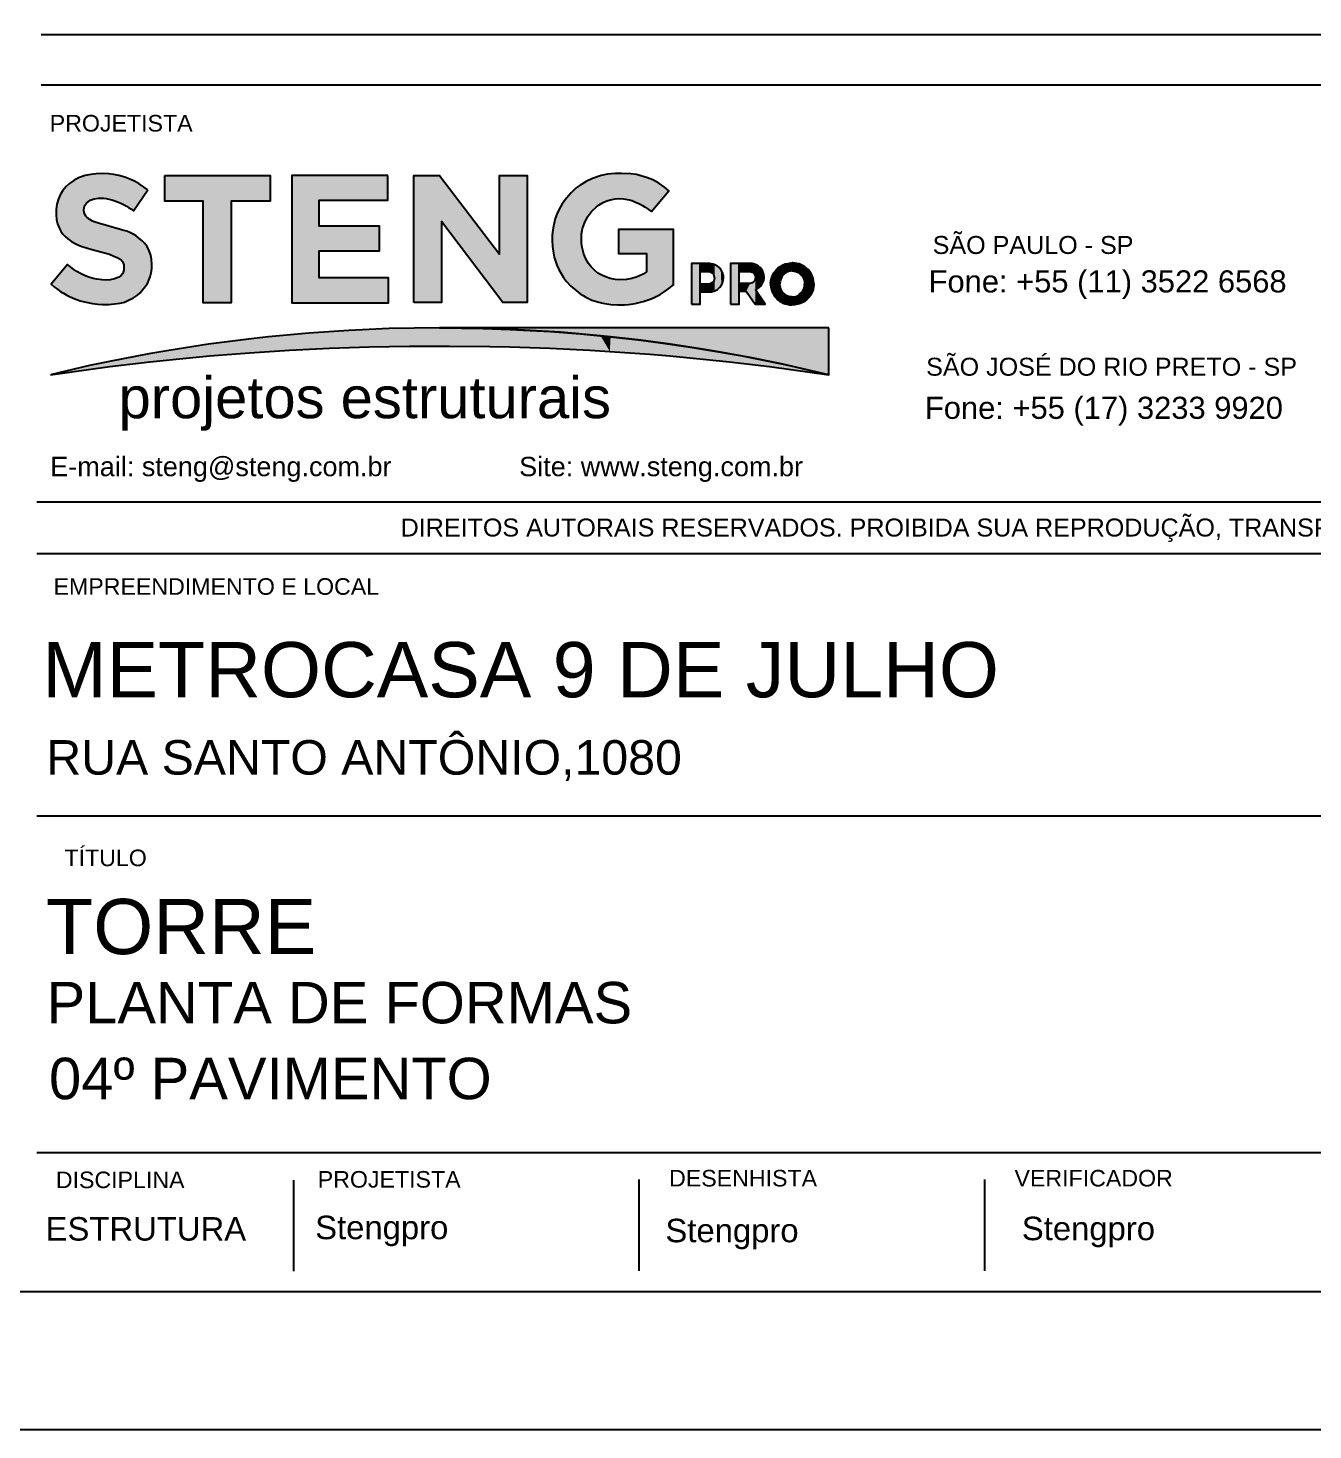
# Model space of a CAD drawing. Extents: x 0 to 119, y 0 to 84.
# Drawn here: x 100.48 to 109.78, y 0 to 10.15 of the extents above; entities that cross this region are included whole.
import ezdxf

# ---------------------------------------------------------------- set-up
doc = ezdxf.new("R2010")
doc.units = 0
doc.header["$MEASUREMENT"] = 0
for name, color, linetype in [('1', 1, 'CONTINUOUS'), ('14', 170, 'CONTINUOUS'), ('15', 8, 'CONTINUOUS'), ('16', 10, 'CONTINUOUS'), ('2', 2, 'CONTINUOUS'), ('4', 4, 'CONTINUOUS'), ('5', 5, 'CONTINUOUS'), ('7', 7, 'CONTINUOUS')]:
    doc.layers.add(name, color=color, linetype=linetype)
doc.styles.add('TQS_ARIAL', font='arial.ttf')

msp = doc.modelspace()

# ---------------------------------------------------------------- linework, layer by layer
at = {"layer": '1', "linetype": 'Continuous'}
for p, q in [((100.572064, 10.102675), (117.900062, 10.102675)), ((117.900062, 9.736054), (100.572064, 9.736054)), ((100.540062, 6.718248), (117.761438, 6.718248)), ((117.760062, 6.341408), (100.540062, 6.341408)), ((100.540062, 4.446381), (113.704552, 4.446381)), ((117.760062, 2.006956), (100.540062, 2.006956)), ((102.400062, 1.148528), (102.400062, 1.808772)), ((102.400062, 1.148528), (102.400062, 1.808772)), ((104.900062, 1.152796), (104.900062, 1.813041)), ((107.400062, 1.152796), (107.400062, 1.813041))]:
    msp.add_line(p, q, dxfattribs=at)
msp.add_lwpolyline([(63.400062, 84.099942), (81.900062, 84.099942), (81.900062, 83.099942), (81.900062, 84.099942), (100.400062, 84.099942), (100.400062, 83.099942), (100.400062, 84.099942), (118.900062, 84.099942), (118.900062, 59.399942), (117.900062, 59.399942), (118.900062, 59.399942), (118.900062, 29.699942), (117.900062, 29.699942), (118.900062, 29.699942), (118.900062, -0.000058), (100.400062, -0.000058), (100.400062, 0.999942), (100.400062, -0.000058), (81.900062, -0.000058), (81.900062, 0.999942), (81.900062, -0.000058), (63.400062, -0.000058)], dxfattribs=at)
at = {"layer": '14', "linetype": 'Continuous'}
for points in [[(101.343669, 8.97751), (101.280884, 9.021593), (101.247207, 9.040012), (101.212253, 9.055874), (101.176217, 9.069093), (101.133072, 9.081077), (101.09649, 9.088123), (101.060126, 9.092619), (101.014359, 9.094878), (100.968562, 9.09339), (100.9301, 9.089218), (100.89095, 9.08132), (100.842301, 9.063911), (100.80792, 9.045679), (100.776094, 9.023396), (100.751988, 9.002125), (100.728645, 8.973373), (100.711979, 8.946348), (100.696769, 8.912581), (100.685831, 8.874307), (100.680714, 8.835098), (100.679661, 8.80015), (100.682371, 8.760988), (100.689032, 8.73209), (100.700628, 8.702087), (100.713991, 8.677964), (100.72911, 8.657167), (100.744955, 8.640415), (100.764314, 8.623658), (100.791463, 8.604148), (100.813055, 8.591392), (100.837944, 8.579286), (100.866762, 8.568319), (100.89895, 8.558777), (100.931331, 8.549358), (100.992679, 8.531513), (101.064877, 8.511058), (101.098375, 8.498222), (101.122082, 8.487355), (101.147273, 8.47283), (101.159979, 8.458721), (101.169758, 8.435787), (101.170731, 8.399382), (101.161286, 8.372785), (101.146861, 8.355588), (101.132502, 8.345897), (101.102991, 8.334458), (101.069782, 8.326832), (101.044264, 8.324362), (101.012723, 8.325221), (100.974486, 8.331022), (100.946922, 8.336961), (100.916087, 8.346041), (100.884805, 8.358098), (100.850815, 8.37476), (100.830034, 8.387015), (100.808054, 8.401893), (100.774923, 8.426973), (100.761707, 8.436977), (100.643877, 8.294866), (100.665106, 8.276693), (100.691716, 8.256288), (100.714772, 8.240501), (100.733003, 8.229148), (100.757268, 8.215448), (100.782015, 8.203021), (100.813869, 8.189143), (100.853103, 8.175251), (100.884935, 8.166263), (100.943992, 8.154421), (100.98152, 8.150016), (101.016449, 8.148052), (101.059844, 8.148442), (101.101367, 8.151764), (101.143493, 8.158114), (101.173564, 8.165535), (101.20456, 8.177864), (101.240651, 8.196815), (101.2675, 8.214676), (101.288698, 8.231494), (101.341416, 8.299804), (101.361369, 8.348998), (101.369981, 8.386714), (101.372945, 8.413529), (101.373379, 8.440402), (101.370535, 8.472729), (101.364053, 8.504527), (101.354016, 8.535388), (101.337824, 8.568592), (101.319458, 8.59089), (101.299893, 8.610764), (101.278679, 8.628868), (101.257997, 8.643727), (101.246516, 8.650983), (101.227009, 8.661815), (101.211911, 8.669037), (101.191234, 8.677426), (101.170026, 8.684361), (101.135682, 8.694191), (100.985831, 8.737268), (100.962055, 8.743599), (100.941895, 8.752091), (100.92301, 8.763129), (100.901679, 8.780219), (100.893972, 8.787989), (100.882921, 8.812945), (100.880377, 8.831565), (100.885823, 8.862204), (100.89839, 8.882204), (100.926459, 8.903851), (100.954595, 8.912336), (100.985168, 8.916789), (101.024387, 8.9167), (101.042613, 8.914452), (101.083714, 8.904795), (101.103986, 8.898467), (101.123954, 8.891235), (101.148425, 8.880949), (101.172281, 8.869307), (101.188957, 8.860143), (101.204505, 8.850803), (101.221025, 8.839939), (101.239421, 8.826637), (101.343669, 8.97751)], [(101.465482, 9.082202), (102.227665, 9.082202), (102.227665, 8.896335), (101.947109, 8.896335), (101.947109, 8.160731), (101.744725, 8.160731), (101.744725, 8.896335), (101.465482, 8.896335), (101.465482, 9.082202)], [(103.079469, 9.082202), (102.385025, 9.082202), (102.385025, 8.160731), (103.085609, 8.160731), (103.085609, 8.340335), (102.584323, 8.340335), (102.584323, 8.535302), (103.019956, 8.535302), (103.019956, 8.713721), (102.584323, 8.713721), (102.584323, 8.902858), (103.079469, 8.902858), (103.079469, 9.082202)], [(103.269031, 8.162211), (103.269031, 9.082202), (103.454126, 9.082202), (103.888457, 8.511913), (103.888457, 9.082202), (104.087364, 9.082202), (104.087364, 8.162211), (103.912675, 8.162211), (103.467923, 8.748587), (103.467923, 8.162211), (103.269031, 8.162211)], [(104.986561, 8.818868), (105.11477, 8.971616), (105.082547, 8.997816), (105.04117, 9.025581), (104.997228, 9.049078), (104.958966, 9.065227), (104.879084, 9.087715), (104.838016, 9.093899), (104.77124, 9.096724), (104.725197, 9.095442), (104.670957, 9.090866), (104.62521, 9.082131), (104.560644, 9.060625), (104.514618, 9.03852), (104.471247, 9.011576), (104.44406, 8.991078), (104.406223, 8.956794), (104.372308, 8.918626), (104.342712, 8.877019), (104.31778, 8.83246), (104.303897, 8.801371), (104.29229, 8.769361), (104.276133, 8.703254), (104.27035, 8.652523), (104.269516, 8.609874), (104.271631, 8.566892), (104.276081, 8.532749), (104.285056, 8.490661), (104.303851, 8.433439), (104.317755, 8.40194), (104.333875, 8.371515), (104.352128, 8.342319), (104.37242, 8.314503), (104.402599, 8.281604), (104.47253, 8.224894), (104.492864, 8.212066), (104.513812, 8.200268), (104.557344, 8.17988), (104.606272, 8.16391), (104.635046, 8.156932), (104.693472, 8.147401), (104.742694, 8.14402), (104.792026, 8.144813), (104.821531, 8.147292), (104.870303, 8.15474), (104.899203, 8.16118), (104.927738, 8.16908), (104.957792, 8.178992), (104.985599, 8.189604), (105.01283, 8.201618), (105.04985, 8.220736), (105.080427, 8.23919), (105.114595, 8.263033), (105.146975, 8.289253), (105.146975, 8.690394), (104.74919, 8.690394), (104.74919, 8.516652), (104.953168, 8.516652), (104.953168, 8.383642), (104.928126, 8.368041), (104.883567, 8.347315), (104.845977, 8.335754), (104.807261, 8.328845), (104.758157, 8.3269), (104.728752, 8.329322), (104.690123, 8.336701), (104.661896, 8.345287), (104.63457, 8.356413), (104.599929, 8.375032), (104.577227, 8.392575), (104.550926, 8.419726), (104.531844, 8.444799), (104.512685, 8.477385), (104.497906, 8.512178), (104.485432, 8.560984), (104.481986, 8.592303), (104.482591, 8.657902), (104.490151, 8.698251), (104.503087, 8.73721), (104.525367, 8.781125), (104.554457, 8.820859), (104.58959, 8.855365), (104.609139, 8.870367), (104.639061, 8.887019), (104.664337, 8.897599), (104.690535, 8.905626), (104.724188, 8.911955), (104.751513, 8.913994), (104.785733, 8.912728), (104.826198, 8.905648), (104.845926, 8.899877), (104.868553, 8.891264), (104.901709, 8.875835), (104.924114, 8.863443), (104.942725, 8.851814), (104.957783, 8.841434), (104.982371, 8.822411)]]:
    msp.add_lwpolyline(points, dxfattribs=at)
for points in [[(100.776094, 9.023396), (100.791463, 8.604148), (100.80792, 9.045679)], [(100.791463, 8.604148), (100.813055, 8.591392), (100.80792, 9.045679)], [(100.80792, 9.045679), (100.813055, 8.591392), (100.842301, 9.063911)], [(100.813055, 8.591392), (100.837944, 8.579286), (100.842301, 9.063911)], [(100.842301, 9.063911), (100.837944, 8.579286), (100.866762, 8.568319)], [(100.89095, 9.08132), (100.842301, 9.063911), (100.866762, 8.568319)], [(100.89095, 9.08132), (100.866762, 8.568319), (100.880377, 8.831565)], [(100.89095, 9.08132), (100.880377, 8.831565), (100.885823, 8.862204)], [(100.89095, 9.08132), (100.885823, 8.862204), (100.89839, 8.882204)], [(100.89095, 9.08132), (100.89839, 8.882204), (100.9301, 9.089218)], [(100.926459, 8.903851), (100.9301, 9.089218), (100.89839, 8.882204)], [(100.954595, 8.912336), (100.9301, 9.089218), (100.926459, 8.903851)], [(100.954595, 8.912336), (100.968562, 9.09339), (100.9301, 9.089218)], [(100.985168, 8.916789), (100.968562, 9.09339), (100.954595, 8.912336)], [(100.985168, 8.916789), (101.014359, 9.094878), (100.968562, 9.09339)], [(101.024387, 8.9167), (101.014359, 9.094878), (100.985168, 8.916789)], [(101.024387, 8.9167), (101.060126, 9.092619), (101.014359, 9.094878)], [(101.042613, 8.914452), (101.060126, 9.092619), (101.024387, 8.9167)], [(101.083714, 8.904795), (101.060126, 9.092619), (101.042613, 8.914452)], [(101.083714, 8.904795), (101.09649, 9.088123), (101.060126, 9.092619)], [(101.103986, 8.898467), (101.09649, 9.088123), (101.083714, 8.904795)], [(101.09649, 9.088123), (101.103986, 8.898467), (101.133072, 9.081077)], [(101.103986, 8.898467), (101.123954, 8.891235), (101.133072, 9.081077)], [(101.123954, 8.891235), (101.148425, 8.880949), (101.133072, 9.081077)], [(101.148425, 8.880949), (101.176217, 9.069093), (101.133072, 9.081077)], [(101.148425, 8.880949), (101.172281, 8.869307), (101.176217, 9.069093)], [(101.172281, 8.869307), (101.188957, 8.860143), (101.176217, 9.069093)], [(101.176217, 9.069093), (101.188957, 8.860143), (101.212253, 9.055874)], [(101.188957, 8.860143), (101.204505, 8.850803), (101.212253, 9.055874)], [(101.212253, 9.055874), (101.204505, 8.850803), (101.221025, 8.839939)], [(101.247207, 9.040012), (101.212253, 9.055874), (101.221025, 8.839939)], [(101.247207, 9.040012), (101.221025, 8.839939), (101.239421, 8.826637)], [(101.247207, 9.040012), (101.239421, 8.826637), (101.343669, 8.97751)], [(101.247207, 9.040012), (101.343669, 8.97751), (101.280884, 9.021593)], [(101.744725, 8.896335), (101.465482, 8.896335), (102.227665, 9.082202)], [(102.227665, 9.082202), (101.465482, 8.896335), (101.465482, 9.082202)], [(101.947109, 8.896335), (101.744725, 8.896335), (102.227665, 9.082202)], [(102.227665, 9.082202), (102.227665, 8.896335), (101.947109, 8.896335)], [(102.584323, 8.902858), (103.079469, 9.082202), (102.385025, 9.082202)], [(102.584323, 8.902858), (102.385025, 9.082202), (102.584323, 8.340335)], [(102.584323, 8.340335), (102.385025, 9.082202), (102.385025, 8.160731)], [(102.584323, 8.902858), (103.079469, 8.902858), (103.079469, 9.082202)], [(103.269031, 9.082202), (103.454126, 9.082202), (103.269031, 8.162211)], [(103.454126, 9.082202), (103.467923, 8.162211), (103.269031, 8.162211)], [(103.467923, 8.162211), (103.454126, 9.082202), (103.467923, 8.748587)], [(103.454126, 9.082202), (103.888457, 8.511913), (103.467923, 8.748587)], [(103.888457, 8.511913), (104.087364, 9.082202), (103.912675, 8.162211)], [(103.888457, 8.511913), (103.888457, 9.082202), (104.087364, 9.082202)], [(103.912675, 8.162211), (104.087364, 9.082202), (104.087364, 8.162211)], [(104.514618, 9.03852), (104.471247, 9.011576), (104.482591, 8.657902)], [(104.514618, 9.03852), (104.482591, 8.657902), (104.490151, 8.698251)], [(104.514618, 9.03852), (104.490151, 8.698251), (104.503087, 8.73721)], [(104.514618, 9.03852), (104.503087, 8.73721), (104.525367, 8.781125)], [(104.514618, 9.03852), (104.525367, 8.781125), (104.560644, 9.060625)], [(104.554457, 8.820859), (104.560644, 9.060625), (104.525367, 8.781125)], [(104.58959, 8.855365), (104.560644, 9.060625), (104.554457, 8.820859)], [(104.58959, 8.855365), (104.62521, 9.082131), (104.560644, 9.060625)], [(104.609139, 8.870367), (104.62521, 9.082131), (104.58959, 8.855365)], [(104.609139, 8.870367), (104.639061, 8.887019), (104.62521, 9.082131)], [(104.62521, 9.082131), (104.639061, 8.887019), (104.670957, 9.090866)], [(104.639061, 8.887019), (104.664337, 8.897599), (104.670957, 9.090866)], [(104.664337, 8.897599), (104.690535, 8.905626), (104.670957, 9.090866)], [(104.690535, 8.905626), (104.725197, 9.095442), (104.670957, 9.090866)], [(104.724188, 8.911955), (104.725197, 9.095442), (104.690535, 8.905626)], [(104.751513, 8.913994), (104.725197, 9.095442), (104.724188, 8.911955)], [(104.751513, 8.913994), (104.77124, 9.096724), (104.725197, 9.095442)], [(104.785733, 8.912728), (104.77124, 9.096724), (104.751513, 8.913994)], [(104.77124, 9.096724), (104.785733, 8.912728), (104.838016, 9.093899)], [(104.785733, 8.912728), (104.826198, 8.905648), (104.838016, 9.093899)], [(104.826198, 8.905648), (104.845926, 8.899877), (104.838016, 9.093899)], [(104.845926, 8.899877), (104.879084, 9.087715), (104.838016, 9.093899)], [(104.845926, 8.899877), (104.868553, 8.891264), (104.879084, 9.087715)], [(104.868553, 8.891264), (104.901709, 8.875835), (104.879084, 9.087715)], [(104.879084, 9.087715), (104.901709, 8.875835), (104.958966, 9.065227)], [(104.901709, 8.875835), (104.924114, 8.863443), (104.958966, 9.065227)], [(104.958966, 9.065227), (104.924114, 8.863443), (104.942725, 8.851814)], [(104.942725, 8.851814), (104.957783, 8.841434), (104.958966, 9.065227)], [(104.957783, 8.841434), (104.986561, 8.818868), (104.958966, 9.065227)], [(104.958966, 9.065227), (104.986561, 8.818868), (104.997228, 9.049078)], [(104.986561, 8.818868), (105.11477, 8.971616), (104.997228, 9.049078)], [(104.997228, 9.049078), (105.11477, 8.971616), (105.04117, 9.025581)], [(100.700628, 8.702087), (100.711979, 8.946348), (100.696769, 8.912581)], [(100.713991, 8.677964), (100.711979, 8.946348), (100.700628, 8.702087)], [(100.713991, 8.677964), (100.728645, 8.973373), (100.711979, 8.946348)], [(100.72911, 8.657167), (100.728645, 8.973373), (100.713991, 8.677964)], [(100.72911, 8.657167), (100.751988, 9.002125), (100.728645, 8.973373)], [(100.72911, 8.657167), (100.744955, 8.640415), (100.751988, 9.002125)], [(100.744955, 8.640415), (100.764314, 8.623658), (100.751988, 9.002125)], [(100.751988, 9.002125), (100.764314, 8.623658), (100.776094, 9.023396)], [(100.764314, 8.623658), (100.791463, 8.604148), (100.776094, 9.023396)], [(104.372308, 8.918626), (104.37242, 8.314503), (104.406223, 8.956794)], [(104.37242, 8.314503), (104.402599, 8.281604), (104.406223, 8.956794)], [(104.47253, 8.224894), (104.406223, 8.956794), (104.402599, 8.281604)], [(104.47253, 8.224894), (104.44406, 8.991078), (104.406223, 8.956794)], [(104.47253, 8.224894), (104.471247, 9.011576), (104.44406, 8.991078)], [(104.47253, 8.224894), (104.482591, 8.657902), (104.471247, 9.011576)], [(105.11477, 8.971616), (105.082547, 8.997816), (105.04117, 9.025581)], [(100.680714, 8.835098), (100.679661, 8.80015), (100.682371, 8.760988)], [(100.682371, 8.760988), (100.685831, 8.874307), (100.680714, 8.835098)], [(100.689032, 8.73209), (100.685831, 8.874307), (100.682371, 8.760988)], [(100.689032, 8.73209), (100.696769, 8.912581), (100.685831, 8.874307)], [(100.700628, 8.702087), (100.696769, 8.912581), (100.689032, 8.73209)], [(100.880377, 8.831565), (100.866762, 8.568319), (100.89895, 8.558777)], [(100.882921, 8.812945), (100.880377, 8.831565), (100.89895, 8.558777)], [(101.947109, 8.160731), (101.744725, 8.160731), (101.947109, 8.896335)], [(101.744725, 8.160731), (101.744725, 8.896335), (101.947109, 8.896335)], [(102.584323, 8.902858), (102.584323, 8.340335), (102.584323, 8.535302)], [(102.584323, 8.902858), (102.584323, 8.535302), (102.584323, 8.713721)], [(104.303897, 8.801371), (104.317755, 8.40194), (104.31778, 8.83246)], [(104.317755, 8.40194), (104.333875, 8.371515), (104.31778, 8.83246)], [(104.31778, 8.83246), (104.333875, 8.371515), (104.342712, 8.877019)], [(104.333875, 8.371515), (104.352128, 8.342319), (104.342712, 8.877019)], [(104.342712, 8.877019), (104.352128, 8.342319), (104.372308, 8.918626)], [(104.352128, 8.342319), (104.37242, 8.314503), (104.372308, 8.918626)], [(100.893972, 8.787989), (100.882921, 8.812945), (100.89895, 8.558777)], [(100.901679, 8.780219), (100.893972, 8.787989), (100.89895, 8.558777)], [(100.931331, 8.549358), (100.901679, 8.780219), (100.89895, 8.558777)], [(100.931331, 8.549358), (100.92301, 8.763129), (100.901679, 8.780219)], [(100.941895, 8.752091), (100.92301, 8.763129), (100.931331, 8.549358)], [(100.992679, 8.531513), (100.941895, 8.752091), (100.931331, 8.549358)], [(100.962055, 8.743599), (100.941895, 8.752091), (100.992679, 8.531513)], [(100.985831, 8.737268), (100.962055, 8.743599), (100.992679, 8.531513)], [(101.135682, 8.694191), (100.985831, 8.737268), (100.992679, 8.531513)], [(103.467923, 8.748587), (103.888457, 8.511913), (103.912675, 8.162211)], [(104.276133, 8.703254), (104.285056, 8.490661), (104.29229, 8.769361)], [(104.285056, 8.490661), (104.303851, 8.433439), (104.29229, 8.769361)], [(104.29229, 8.769361), (104.303851, 8.433439), (104.303897, 8.801371)], [(104.303851, 8.433439), (104.317755, 8.40194), (104.303897, 8.801371)], [(101.135682, 8.694191), (100.992679, 8.531513), (101.064877, 8.511058)], [(101.135682, 8.694191), (101.064877, 8.511058), (101.098375, 8.498222)], [(101.135682, 8.694191), (101.098375, 8.498222), (101.122082, 8.487355)], [(101.135682, 8.694191), (101.122082, 8.487355), (101.147273, 8.47283)], [(101.170026, 8.684361), (101.135682, 8.694191), (101.147273, 8.47283)], [(101.170026, 8.684361), (101.147273, 8.47283), (101.159979, 8.458721)], [(101.170026, 8.684361), (101.159979, 8.458721), (101.169758, 8.435787)], [(101.170026, 8.684361), (101.169758, 8.435787), (101.170731, 8.399382)], [(101.191234, 8.677426), (101.170026, 8.684361), (101.170731, 8.399382)], [(101.191234, 8.677426), (101.170731, 8.399382), (101.173564, 8.165535)], [(101.191234, 8.677426), (101.173564, 8.165535), (101.20456, 8.177864)], [(101.191234, 8.677426), (101.20456, 8.177864), (101.211911, 8.669037)], [(101.240651, 8.196815), (101.211911, 8.669037), (101.20456, 8.177864)], [(101.240651, 8.196815), (101.227009, 8.661815), (101.211911, 8.669037)], [(101.240651, 8.196815), (101.246516, 8.650983), (101.227009, 8.661815)], [(101.240651, 8.196815), (101.2675, 8.214676), (101.246516, 8.650983)], [(101.257997, 8.643727), (101.246516, 8.650983), (101.2675, 8.214676)], [(101.257997, 8.643727), (101.2675, 8.214676), (101.278679, 8.628868)], [(101.278679, 8.628868), (101.2675, 8.214676), (101.288698, 8.231494)], [(101.278679, 8.628868), (101.288698, 8.231494), (101.299893, 8.610764)], [(102.584323, 8.713721), (102.584323, 8.535302), (103.019956, 8.535302)], [(102.584323, 8.713721), (103.019956, 8.535302), (103.019956, 8.713721)], [(104.27035, 8.652523), (104.269516, 8.609874), (104.271631, 8.566892)], [(104.27035, 8.652523), (104.271631, 8.566892), (104.276133, 8.703254)], [(104.271631, 8.566892), (104.276081, 8.532749), (104.276133, 8.703254)], [(104.276081, 8.532749), (104.285056, 8.490661), (104.276133, 8.703254)], [(104.47253, 8.224894), (104.481986, 8.592303), (104.482591, 8.657902)], [(105.146975, 8.690394), (104.74919, 8.690394), (104.953168, 8.516652)], [(104.74919, 8.690394), (104.74919, 8.516652), (104.953168, 8.516652)], [(105.146975, 8.690394), (104.953168, 8.516652), (104.953168, 8.383642)], [(105.146975, 8.690394), (104.953168, 8.383642), (104.957792, 8.178992)], [(105.146975, 8.690394), (104.957792, 8.178992), (104.985599, 8.189604)], [(105.146975, 8.690394), (104.985599, 8.189604), (105.01283, 8.201618)], [(105.146975, 8.690394), (105.01283, 8.201618), (105.04985, 8.220736)], [(105.146975, 8.690394), (105.04985, 8.220736), (105.080427, 8.23919)], [(105.146975, 8.690394), (105.080427, 8.23919), (105.114595, 8.263033)], [(105.146975, 8.690394), (105.114595, 8.263033), (105.146975, 8.289253)], [(101.299893, 8.610764), (101.288698, 8.231494), (101.341416, 8.299804)], [(101.299893, 8.610764), (101.341416, 8.299804), (101.319458, 8.59089)], [(101.319458, 8.59089), (101.341416, 8.299804), (101.337824, 8.568592)], [(101.337824, 8.568592), (101.341416, 8.299804), (101.354016, 8.535388)], [(101.341416, 8.299804), (101.361369, 8.348998), (101.354016, 8.535388)], [(101.354016, 8.535388), (101.361369, 8.348998), (101.364053, 8.504527)], [(104.47253, 8.224894), (104.492864, 8.212066), (104.481986, 8.592303)], [(104.492864, 8.212066), (104.485432, 8.560984), (104.481986, 8.592303)], [(104.497906, 8.512178), (104.485432, 8.560984), (104.492864, 8.212066)], [(100.643877, 8.294866), (100.665106, 8.276693), (100.761707, 8.436977)], [(100.665106, 8.276693), (100.691716, 8.256288), (100.761707, 8.436977)], [(100.691716, 8.256288), (100.714772, 8.240501), (100.761707, 8.436977)], [(100.714772, 8.240501), (100.733003, 8.229148), (100.761707, 8.436977)], [(100.733003, 8.229148), (100.757268, 8.215448), (100.761707, 8.436977)], [(100.757268, 8.215448), (100.782015, 8.203021), (100.761707, 8.436977)], [(100.782015, 8.203021), (100.774923, 8.426973), (100.761707, 8.436977)], [(100.808054, 8.401893), (100.774923, 8.426973), (100.782015, 8.203021)], [(101.361369, 8.348998), (101.369981, 8.386714), (101.364053, 8.504527)], [(101.364053, 8.504527), (101.369981, 8.386714), (101.370535, 8.472729)], [(101.369981, 8.386714), (101.372945, 8.413529), (101.370535, 8.472729)], [(101.370535, 8.472729), (101.372945, 8.413529), (101.373379, 8.440402)], [(104.513812, 8.200268), (104.497906, 8.512178), (104.492864, 8.212066)], [(104.512685, 8.477385), (104.497906, 8.512178), (104.513812, 8.200268)], [(104.531844, 8.444799), (104.512685, 8.477385), (104.513812, 8.200268)], [(104.557344, 8.17988), (104.531844, 8.444799), (104.513812, 8.200268)], [(104.557344, 8.17988), (104.550926, 8.419726), (104.531844, 8.444799)], [(100.813869, 8.189143), (100.808054, 8.401893), (100.782015, 8.203021)], [(100.830034, 8.387015), (100.808054, 8.401893), (100.813869, 8.189143)], [(100.853103, 8.175251), (100.830034, 8.387015), (100.813869, 8.189143)], [(100.850815, 8.37476), (100.830034, 8.387015), (100.853103, 8.175251)], [(100.850815, 8.37476), (100.853103, 8.175251), (100.884805, 8.358098)], [(100.884805, 8.358098), (100.853103, 8.175251), (100.884935, 8.166263)], [(100.884805, 8.358098), (100.884935, 8.166263), (100.916087, 8.346041)], [(100.916087, 8.346041), (100.884935, 8.166263), (100.943992, 8.154421)], [(100.916087, 8.346041), (100.943992, 8.154421), (100.946922, 8.336961)], [(100.946922, 8.336961), (100.943992, 8.154421), (100.98152, 8.150016)], [(100.98152, 8.150016), (100.974486, 8.331022), (100.946922, 8.336961)], [(101.012723, 8.325221), (100.974486, 8.331022), (100.98152, 8.150016)], [(101.016449, 8.148052), (101.012723, 8.325221), (100.98152, 8.150016)], [(101.044264, 8.324362), (101.012723, 8.325221), (101.016449, 8.148052)], [(101.059844, 8.148442), (101.044264, 8.324362), (101.016449, 8.148052)], [(101.069782, 8.326832), (101.044264, 8.324362), (101.059844, 8.148442)], [(101.101367, 8.151764), (101.069782, 8.326832), (101.059844, 8.148442)], [(101.102991, 8.334458), (101.069782, 8.326832), (101.101367, 8.151764)], [(101.143493, 8.158114), (101.102991, 8.334458), (101.101367, 8.151764)], [(101.132502, 8.345897), (101.102991, 8.334458), (101.143493, 8.158114)], [(101.132502, 8.345897), (101.143493, 8.158114), (101.146861, 8.355588)], [(101.146861, 8.355588), (101.143493, 8.158114), (101.173564, 8.165535)], [(101.146861, 8.355588), (101.173564, 8.165535), (101.161286, 8.372785)], [(101.161286, 8.372785), (101.173564, 8.165535), (101.170731, 8.399382)], [(102.584323, 8.340335), (102.385025, 8.160731), (103.085609, 8.160731)], [(102.584323, 8.340335), (103.085609, 8.160731), (103.085609, 8.340335)], [(104.557344, 8.17988), (104.577227, 8.392575), (104.550926, 8.419726)], [(104.557344, 8.17988), (104.606272, 8.16391), (104.577227, 8.392575)], [(104.599929, 8.375032), (104.577227, 8.392575), (104.606272, 8.16391)], [(104.599929, 8.375032), (104.606272, 8.16391), (104.63457, 8.356413)], [(104.63457, 8.356413), (104.606272, 8.16391), (104.635046, 8.156932)], [(104.63457, 8.356413), (104.635046, 8.156932), (104.661896, 8.345287)], [(104.661896, 8.345287), (104.635046, 8.156932), (104.693472, 8.147401)], [(104.693472, 8.147401), (104.690123, 8.336701), (104.661896, 8.345287)], [(104.728752, 8.329322), (104.690123, 8.336701), (104.693472, 8.147401)], [(104.742694, 8.14402), (104.728752, 8.329322), (104.693472, 8.147401)], [(104.758157, 8.3269), (104.728752, 8.329322), (104.742694, 8.14402)], [(104.792026, 8.144813), (104.758157, 8.3269), (104.742694, 8.14402)], [(104.807261, 8.328845), (104.758157, 8.3269), (104.792026, 8.144813)], [(104.821531, 8.147292), (104.807261, 8.328845), (104.792026, 8.144813)], [(104.845977, 8.335754), (104.807261, 8.328845), (104.821531, 8.147292)], [(104.870303, 8.15474), (104.845977, 8.335754), (104.821531, 8.147292)], [(104.883567, 8.347315), (104.845977, 8.335754), (104.870303, 8.15474)], [(104.899203, 8.16118), (104.883567, 8.347315), (104.870303, 8.15474)], [(104.928126, 8.368041), (104.883567, 8.347315), (104.899203, 8.16118)], [(104.928126, 8.368041), (104.899203, 8.16118), (104.927738, 8.16908)], [(104.928126, 8.368041), (104.927738, 8.16908), (104.957792, 8.178992)], [(104.928126, 8.368041), (104.957792, 8.178992), (104.953168, 8.383642)]]:
    msp.add_solid(points, dxfattribs=at)
at = {"layer": '15', "linetype": 'Continuous'}
for points in [[(105.277332, 8.150139), (105.339709, 8.150139), (105.339709, 8.443644), (105.277332, 8.443644), (105.277332, 8.150139)], [(105.339709, 8.239239), (105.408415, 8.239346), (105.422793, 8.240505), (105.446053, 8.246945), (105.464908, 8.257243), (105.479386, 8.269885), (105.49403, 8.287187), (105.505198, 8.311666), (105.508803, 8.338883), (105.508803, 8.354355), (105.502345, 8.379361), (105.489471, 8.401847), (105.478106, 8.414364), (105.465182, 8.425893), (105.445959, 8.434793), (105.433998, 8.44033), (105.408419, 8.443644), (105.339709, 8.443644), (105.339709, 8.386734), (105.393846, 8.386734), (105.412727, 8.383735), (105.427913, 8.376355), (105.437601, 8.366229), (105.445225, 8.334702), (105.439536, 8.317324), (105.430404, 8.305851), (105.408807, 8.295245), (105.371858, 8.293813), (105.339709, 8.293688), (105.339709, 8.239239)], [(105.559215, 8.150139), (105.621592, 8.150139), (105.621592, 8.443644), (105.559215, 8.443644), (105.559215, 8.150139)], [(105.74033, 8.341433), (105.802838, 8.351081), (105.802124, 8.365608), (105.797177, 8.379284), (105.79223, 8.392961), (105.783486, 8.404583), (105.774742, 8.416205), (105.762972, 8.424748), (105.751202, 8.433291), (105.733831, 8.438525), (105.71646, 8.443759), (105.621592, 8.443759), (105.621592, 8.386734), (105.698743, 8.386724), (105.709344, 8.384929), (105.717181, 8.380669), (105.725018, 8.37641), (105.73229, 8.36849), (105.738564, 8.355631), (105.74033, 8.341433)], [(106.006925, 8.390427), (105.995254, 8.389534), (105.980406, 8.386255), (105.963896, 8.378992), (105.956242, 8.374111), (105.936583, 8.355074), (105.931347, 8.347473), (105.923173, 8.330834), (105.918321, 8.312835), (105.917205, 8.303546), (105.917036, 8.296476), (105.851069, 8.296476), (105.850679, 8.304127), (105.852227, 8.319246), (105.856504, 8.335661), (105.85989, 8.34866), (105.865943, 8.360943), (105.873365, 8.376006), (105.883284, 8.388804), (105.892117, 8.400201), (105.903247, 8.410811), (105.915403, 8.420285), (105.928464, 8.428529), (105.942299, 8.435461), (105.956772, 8.441012), (105.98705, 8.447766), (106.002684, 8.448899), (106.006925, 8.448795), (106.006925, 8.390427)], [(106.006925, 8.390427), (106.018597, 8.389534), (106.033445, 8.386255), (106.049954, 8.378992), (106.057608, 8.374111), (106.077268, 8.355074), (106.082503, 8.347473), (106.090677, 8.330834), (106.09553, 8.312835), (106.096645, 8.303546), (106.096814, 8.296476), (106.162781, 8.296476), (106.163171, 8.304127), (106.161623, 8.319246), (106.157347, 8.335661), (106.15396, 8.34866), (106.147908, 8.360943), (106.140485, 8.376006), (106.130566, 8.388804), (106.121733, 8.400201), (106.110603, 8.410811), (106.098447, 8.420285), (106.085387, 8.428529), (106.071551, 8.435461), (106.057078, 8.441012), (106.0268, 8.447766), (106.011166, 8.448899), (106.006925, 8.448795), (106.006925, 8.390427)], [(105.738278, 8.149836), (105.811594, 8.149836), (105.739989, 8.254395), (105.749679, 8.259413), (105.765056, 8.268939), (105.781267, 8.283516), (105.78678, 8.291857), (105.796386, 8.311225), (105.80048, 8.32225), (105.803552, 8.336555), (105.802838, 8.351081), (105.74033, 8.341433), (105.735959, 8.324138), (105.733023, 8.319634), (105.730087, 8.315131), (105.716026, 8.304152), (105.702322, 8.299724), (105.621592, 8.299724), (105.621592, 8.245275), (105.674037, 8.245275), (105.738278, 8.149836)], [(106.006925, 8.202525), (105.995254, 8.203419), (105.980406, 8.206697), (105.963896, 8.21396), (105.956242, 8.218841), (105.936583, 8.237879), (105.931347, 8.245479), (105.923173, 8.262118), (105.918321, 8.280118), (105.917205, 8.289406), (105.917036, 8.296476), (105.851069, 8.296476), (105.850679, 8.288825), (105.852227, 8.273706), (105.856504, 8.257291), (105.85989, 8.244292), (105.865943, 8.23201), (105.873365, 8.216946), (105.883284, 8.204149), (105.892117, 8.192751), (105.903247, 8.182142), (105.915403, 8.172668), (105.928464, 8.164424), (105.942299, 8.157491), (105.956772, 8.15194), (105.98705, 8.145186), (106.002684, 8.144054), (106.006925, 8.144157), (106.006925, 8.202525)], [(106.006925, 8.202525), (106.018597, 8.203419), (106.033445, 8.206697), (106.049954, 8.21396), (106.057608, 8.218841), (106.077268, 8.237879), (106.082503, 8.245479), (106.090677, 8.262118), (106.09553, 8.280118), (106.096645, 8.289406), (106.096814, 8.296476), (106.162781, 8.296476), (106.163171, 8.288825), (106.161623, 8.273706), (106.157347, 8.257291), (106.15396, 8.244292), (106.147908, 8.23201), (106.140485, 8.216946), (106.130566, 8.204149), (106.121733, 8.192751), (106.110603, 8.182142), (106.098447, 8.172668), (106.085387, 8.164424), (106.071551, 8.157491), (106.057078, 8.15194), (106.0268, 8.145186), (106.011166, 8.144054), (106.006925, 8.144157), (106.006925, 8.202525)], [(106.272104, 7.978595), (103.455092, 7.978595), (103.770427, 7.973535), (103.965419, 7.967625), (104.111094, 7.960462), (104.256671, 7.951511), (104.474802, 7.934734), (104.692588, 7.913941), (104.909953, 7.889139), (105.054593, 7.870382), (105.271095, 7.838919), (105.415091, 7.81573), (105.630525, 7.777635), (105.773741, 7.750036), (105.916608, 7.720681), (105.987904, 7.705346), (106.130206, 7.673363), (106.272104, 7.639635), (106.272104, 7.978595)]]:
    msp.add_lwpolyline(points, dxfattribs=at)
for points in [[(105.277332, 8.150139), (105.339709, 8.150139), (105.339709, 8.443644)], [(105.277332, 8.150139), (105.339709, 8.443644), (105.277332, 8.443644)], [(105.277332, 8.150139), (105.277332, 8.443644), (105.277332, 8.150139)], [(105.339709, 8.443644), (105.393846, 8.386734), (105.408419, 8.443644)], [(105.393846, 8.386734), (105.339709, 8.443644), (105.339709, 8.386734)], [(105.393846, 8.386734), (105.412727, 8.383735), (105.408419, 8.443644)], [(105.412727, 8.383735), (105.433998, 8.44033), (105.408419, 8.443644)], [(105.412727, 8.383735), (105.427913, 8.376355), (105.433998, 8.44033)], [(105.427913, 8.376355), (105.437601, 8.366229), (105.433998, 8.44033)], [(105.433998, 8.44033), (105.437601, 8.366229), (105.445959, 8.434793)], [(105.437601, 8.366229), (105.445225, 8.334702), (105.445959, 8.434793)], [(105.445959, 8.434793), (105.445225, 8.334702), (105.446053, 8.246945)], [(105.465182, 8.425893), (105.445959, 8.434793), (105.446053, 8.246945)], [(105.465182, 8.425893), (105.446053, 8.246945), (105.464908, 8.257243)], [(105.465182, 8.425893), (105.464908, 8.257243), (105.479386, 8.269885)], [(105.478106, 8.414364), (105.465182, 8.425893), (105.479386, 8.269885)], [(105.559215, 8.150139), (105.621592, 8.150139), (105.621592, 8.443644)], [(105.559215, 8.150139), (105.621592, 8.443644), (105.559215, 8.443644)], [(105.559215, 8.150139), (105.559215, 8.443644), (105.559215, 8.150139)], [(105.621592, 8.443759), (105.621592, 8.386734), (105.698743, 8.386724)], [(105.621592, 8.443759), (105.698743, 8.386724), (105.71646, 8.443759)], [(105.698743, 8.386724), (105.709344, 8.384929), (105.71646, 8.443759)], [(105.709344, 8.384929), (105.717181, 8.380669), (105.71646, 8.443759)], [(105.71646, 8.443759), (105.717181, 8.380669), (105.733831, 8.438525)], [(105.717181, 8.380669), (105.725018, 8.37641), (105.733831, 8.438525)], [(105.725018, 8.37641), (105.73229, 8.36849), (105.733831, 8.438525)], [(105.73229, 8.36849), (105.738564, 8.355631), (105.733831, 8.438525)], [(105.733831, 8.438525), (105.738564, 8.355631), (105.751202, 8.433291)], [(105.738564, 8.355631), (105.74033, 8.341433), (105.751202, 8.433291)], [(105.802838, 8.351081), (105.751202, 8.433291), (105.74033, 8.341433)], [(105.802838, 8.351081), (105.762972, 8.424748), (105.751202, 8.433291)], [(105.802838, 8.351081), (105.774742, 8.416205), (105.762972, 8.424748)], [(105.928464, 8.428529), (105.917205, 8.303546), (105.915403, 8.420285)], [(105.928464, 8.428529), (105.918321, 8.312835), (105.917205, 8.303546)], [(105.928464, 8.428529), (105.923173, 8.330834), (105.918321, 8.312835)], [(105.928464, 8.428529), (105.931347, 8.347473), (105.923173, 8.330834)], [(105.928464, 8.428529), (105.942299, 8.435461), (105.931347, 8.347473)], [(105.936583, 8.355074), (105.931347, 8.347473), (105.942299, 8.435461)], [(105.936583, 8.355074), (105.942299, 8.435461), (105.956242, 8.374111)], [(105.956242, 8.374111), (105.942299, 8.435461), (105.956772, 8.441012)], [(105.956242, 8.374111), (105.956772, 8.441012), (105.963896, 8.378992)], [(105.963896, 8.378992), (105.956772, 8.441012), (105.98705, 8.447766)], [(105.98705, 8.447766), (105.980406, 8.386255), (105.963896, 8.378992)], [(105.995254, 8.389534), (105.980406, 8.386255), (105.98705, 8.447766)], [(106.002684, 8.448899), (105.995254, 8.389534), (105.98705, 8.447766)], [(106.006925, 8.390427), (105.995254, 8.389534), (106.002684, 8.448899)], [(106.006925, 8.448795), (106.006925, 8.390427), (106.002684, 8.448899)], [(106.006925, 8.390427), (106.011166, 8.448899), (106.006925, 8.448795)], [(106.018597, 8.389534), (106.011166, 8.448899), (106.006925, 8.390427)], [(106.018597, 8.389534), (106.0268, 8.447766), (106.011166, 8.448899)], [(106.033445, 8.386255), (106.0268, 8.447766), (106.018597, 8.389534)], [(106.033445, 8.386255), (106.057078, 8.441012), (106.0268, 8.447766)], [(106.033445, 8.386255), (106.049954, 8.378992), (106.057078, 8.441012)], [(106.049954, 8.378992), (106.057608, 8.374111), (106.057078, 8.441012)], [(106.057078, 8.441012), (106.057608, 8.374111), (106.071551, 8.435461)], [(106.057608, 8.374111), (106.077268, 8.355074), (106.071551, 8.435461)], [(106.071551, 8.435461), (106.077268, 8.355074), (106.085387, 8.428529)], [(106.077268, 8.355074), (106.082503, 8.347473), (106.085387, 8.428529)], [(106.085387, 8.428529), (106.082503, 8.347473), (106.090677, 8.330834)], [(106.098447, 8.420285), (106.085387, 8.428529), (106.090677, 8.330834)], [(105.445225, 8.334702), (105.439536, 8.317324), (105.446053, 8.246945)], [(105.478106, 8.414364), (105.479386, 8.269885), (105.489471, 8.401847)], [(105.489471, 8.401847), (105.479386, 8.269885), (105.49403, 8.287187)], [(105.489471, 8.401847), (105.49403, 8.287187), (105.502345, 8.379361)], [(105.502345, 8.379361), (105.49403, 8.287187), (105.505198, 8.311666)], [(105.502345, 8.379361), (105.505198, 8.311666), (105.508803, 8.354355)], [(105.508803, 8.354355), (105.505198, 8.311666), (105.508803, 8.338883)], [(105.738278, 8.149836), (105.735959, 8.324138), (105.733023, 8.319634)], [(105.74033, 8.341433), (105.735959, 8.324138), (105.738278, 8.149836)], [(105.74033, 8.341433), (105.738278, 8.149836), (105.739989, 8.254395)], [(105.74033, 8.341433), (105.739989, 8.254395), (105.749679, 8.259413)], [(105.802838, 8.351081), (105.74033, 8.341433), (105.749679, 8.259413)], [(105.802838, 8.351081), (105.749679, 8.259413), (105.765056, 8.268939)], [(105.802838, 8.351081), (105.765056, 8.268939), (105.781267, 8.283516)], [(105.802838, 8.351081), (105.783486, 8.404583), (105.774742, 8.416205)], [(105.802838, 8.351081), (105.781267, 8.283516), (105.78678, 8.291857)], [(105.802838, 8.351081), (105.79223, 8.392961), (105.783486, 8.404583)], [(105.802838, 8.351081), (105.78678, 8.291857), (105.796386, 8.311225)], [(105.802838, 8.351081), (105.797177, 8.379284), (105.79223, 8.392961)], [(105.802838, 8.351081), (105.796386, 8.311225), (105.80048, 8.32225)], [(105.802838, 8.351081), (105.802124, 8.365608), (105.797177, 8.379284)], [(105.802838, 8.351081), (105.80048, 8.32225), (105.803552, 8.336555)], [(105.917036, 8.296476), (105.852227, 8.319246), (105.856504, 8.335661)], [(105.917036, 8.296476), (105.856504, 8.335661), (105.85989, 8.34866)], [(105.917036, 8.296476), (105.85989, 8.34866), (105.865943, 8.360943)], [(105.917036, 8.296476), (105.865943, 8.360943), (105.873365, 8.376006)], [(105.917036, 8.296476), (105.873365, 8.376006), (105.883284, 8.388804)], [(105.917036, 8.296476), (105.883284, 8.388804), (105.892117, 8.400201)], [(105.917036, 8.296476), (105.892117, 8.400201), (105.903247, 8.410811)], [(105.917036, 8.296476), (105.903247, 8.410811), (105.915403, 8.420285)], [(105.917036, 8.296476), (105.915403, 8.420285), (105.917205, 8.303546)], [(106.098447, 8.420285), (106.090677, 8.330834), (106.09553, 8.312835)], [(106.098447, 8.420285), (106.09553, 8.312835), (106.096645, 8.303546)], [(106.098447, 8.420285), (106.096645, 8.303546), (106.096814, 8.296476)], [(106.162781, 8.296476), (106.098447, 8.420285), (106.096814, 8.296476)], [(106.162781, 8.296476), (106.110603, 8.410811), (106.098447, 8.420285)], [(106.162781, 8.296476), (106.121733, 8.400201), (106.110603, 8.410811)], [(106.162781, 8.296476), (106.130566, 8.388804), (106.121733, 8.400201)], [(106.162781, 8.296476), (106.140485, 8.376006), (106.130566, 8.388804)], [(106.162781, 8.296476), (106.147908, 8.360943), (106.140485, 8.376006)], [(106.162781, 8.296476), (106.15396, 8.34866), (106.147908, 8.360943)], [(106.162781, 8.296476), (106.157347, 8.335661), (106.15396, 8.34866)], [(106.162781, 8.296476), (106.161623, 8.319246), (106.157347, 8.335661)], [(105.339709, 8.293688), (105.339709, 8.239239), (105.371858, 8.293813)], [(105.339709, 8.239239), (105.408415, 8.239346), (105.371858, 8.293813)], [(105.371858, 8.293813), (105.408415, 8.239346), (105.408807, 8.295245)], [(105.408415, 8.239346), (105.422793, 8.240505), (105.408807, 8.295245)], [(105.408807, 8.295245), (105.422793, 8.240505), (105.430404, 8.305851)], [(105.422793, 8.240505), (105.446053, 8.246945), (105.430404, 8.305851)], [(105.446053, 8.246945), (105.439536, 8.317324), (105.430404, 8.305851)], [(105.702322, 8.299724), (105.621592, 8.299724), (105.621592, 8.245275)], [(105.702322, 8.299724), (105.621592, 8.245275), (105.674037, 8.245275)], [(105.738278, 8.149836), (105.702322, 8.299724), (105.674037, 8.245275)], [(105.738278, 8.149836), (105.716026, 8.304152), (105.702322, 8.299724)], [(105.738278, 8.149836), (105.730087, 8.315131), (105.716026, 8.304152)], [(105.738278, 8.149836), (105.733023, 8.319634), (105.730087, 8.315131)], [(105.811594, 8.149836), (105.739989, 8.254395), (105.738278, 8.149836)], [(105.852227, 8.319246), (105.851069, 8.296476), (105.850679, 8.304127)], [(105.852227, 8.273706), (105.851069, 8.296476), (105.850679, 8.288825)], [(105.917036, 8.296476), (105.851069, 8.296476), (105.852227, 8.319246)], [(105.917036, 8.296476), (105.851069, 8.296476), (105.852227, 8.273706)], [(105.917036, 8.296476), (105.852227, 8.273706), (105.856504, 8.257291)], [(105.917036, 8.296476), (105.856504, 8.257291), (105.85989, 8.244292)], [(105.917036, 8.296476), (105.85989, 8.244292), (105.865943, 8.23201)], [(105.917036, 8.296476), (105.865943, 8.23201), (105.873365, 8.216946)], [(105.917036, 8.296476), (105.873365, 8.216946), (105.883284, 8.204149)], [(105.917036, 8.296476), (105.883284, 8.204149), (105.892117, 8.192751)], [(105.917036, 8.296476), (105.892117, 8.192751), (105.903247, 8.182142)], [(105.917036, 8.296476), (105.903247, 8.182142), (105.915403, 8.172668)], [(105.917036, 8.296476), (105.915403, 8.172668), (105.917205, 8.289406)], [(105.928464, 8.164424), (105.917205, 8.289406), (105.915403, 8.172668)], [(105.928464, 8.164424), (105.918321, 8.280118), (105.917205, 8.289406)], [(105.928464, 8.164424), (105.923173, 8.262118), (105.918321, 8.280118)], [(105.928464, 8.164424), (105.931347, 8.245479), (105.923173, 8.262118)], [(105.928464, 8.164424), (105.942299, 8.157491), (105.931347, 8.245479)], [(105.936583, 8.237879), (105.931347, 8.245479), (105.942299, 8.157491)], [(105.936583, 8.237879), (105.942299, 8.157491), (105.956242, 8.218841)], [(106.057608, 8.218841), (106.077268, 8.237879), (106.071551, 8.157491)], [(106.071551, 8.157491), (106.077268, 8.237879), (106.085387, 8.164424)], [(106.077268, 8.237879), (106.082503, 8.245479), (106.085387, 8.164424)], [(106.085387, 8.164424), (106.082503, 8.245479), (106.090677, 8.262118)], [(106.098447, 8.172668), (106.085387, 8.164424), (106.090677, 8.262118)], [(106.098447, 8.172668), (106.090677, 8.262118), (106.09553, 8.280118)], [(106.098447, 8.172668), (106.09553, 8.280118), (106.096645, 8.289406)], [(106.098447, 8.172668), (106.096645, 8.289406), (106.096814, 8.296476)], [(106.162781, 8.296476), (106.098447, 8.172668), (106.096814, 8.296476)], [(106.162781, 8.296476), (106.110603, 8.182142), (106.098447, 8.172668)], [(106.162781, 8.296476), (106.121733, 8.192751), (106.110603, 8.182142)], [(106.162781, 8.296476), (106.130566, 8.204149), (106.121733, 8.192751)], [(106.162781, 8.296476), (106.140485, 8.216946), (106.130566, 8.204149)], [(106.162781, 8.296476), (106.147908, 8.23201), (106.140485, 8.216946)], [(106.162781, 8.296476), (106.15396, 8.244292), (106.147908, 8.23201)], [(106.162781, 8.296476), (106.157347, 8.257291), (106.15396, 8.244292)], [(106.162781, 8.296476), (106.161623, 8.273706), (106.157347, 8.257291)], [(106.162781, 8.296476), (106.163171, 8.304127), (106.161623, 8.319246)], [(106.162781, 8.296476), (106.163171, 8.288825), (106.161623, 8.273706)], [(105.956242, 8.218841), (105.942299, 8.157491), (105.956772, 8.15194)], [(105.956242, 8.218841), (105.956772, 8.15194), (105.963896, 8.21396)], [(105.963896, 8.21396), (105.956772, 8.15194), (105.98705, 8.145186)], [(105.98705, 8.145186), (105.980406, 8.206697), (105.963896, 8.21396)], [(105.995254, 8.203419), (105.980406, 8.206697), (105.98705, 8.145186)], [(106.002684, 8.144054), (105.995254, 8.203419), (105.98705, 8.145186)], [(106.006925, 8.202525), (105.995254, 8.203419), (106.002684, 8.144054)], [(106.006925, 8.144157), (106.006925, 8.202525), (106.002684, 8.144054)], [(106.018597, 8.203419), (106.011166, 8.144054), (106.006925, 8.202525)], [(106.006925, 8.202525), (106.011166, 8.144054), (106.006925, 8.144157)], [(106.018597, 8.203419), (106.0268, 8.145186), (106.011166, 8.144054)], [(106.033445, 8.206697), (106.0268, 8.145186), (106.018597, 8.203419)], [(106.033445, 8.206697), (106.057078, 8.15194), (106.0268, 8.145186)], [(106.033445, 8.206697), (106.049954, 8.21396), (106.057078, 8.15194)], [(106.049954, 8.21396), (106.057608, 8.218841), (106.057078, 8.15194)], [(106.057078, 8.15194), (106.057608, 8.218841), (106.071551, 8.157491)], [(106.272104, 7.978595), (103.455092, 7.978595), (103.770427, 7.973535)], [(106.272104, 7.978595), (103.770427, 7.973535), (103.965419, 7.967625)], [(106.272104, 7.978595), (103.965419, 7.967625), (104.111094, 7.960462)], [(106.272104, 7.978595), (104.111094, 7.960462), (104.256671, 7.951511)], [(106.272104, 7.978595), (104.256671, 7.951511), (104.474802, 7.934734)], [(106.272104, 7.978595), (104.474802, 7.934734), (104.692588, 7.913941)], [(106.272104, 7.978595), (104.692588, 7.913941), (104.909953, 7.889139)], [(106.272104, 7.978595), (104.909953, 7.889139), (105.054593, 7.870382)], [(106.272104, 7.978595), (105.054593, 7.870382), (105.271095, 7.838919)], [(106.272104, 7.978595), (105.271095, 7.838919), (105.415091, 7.81573)], [(106.272104, 7.978595), (105.415091, 7.81573), (105.630525, 7.777635)], [(106.272104, 7.978595), (105.630525, 7.777635), (105.773741, 7.750036)], [(106.272104, 7.978595), (105.773741, 7.750036), (105.916608, 7.720681)], [(106.272104, 7.978595), (105.916608, 7.720681), (105.987904, 7.705346)], [(106.272104, 7.978595), (105.987904, 7.705346), (106.130206, 7.673363)], [(106.272104, 7.978595), (106.130206, 7.673363), (106.272104, 7.639635)], [(106.272104, 7.978595), (106.272104, 7.639635), (106.272104, 7.978595)]]:
    msp.add_solid(points, dxfattribs=at)
at = {"layer": '16', "linetype": 'Continuous'}
msp.add_lwpolyline([(100.63808, 7.639635), (101.06902, 7.698519), (101.357006, 7.73235), (101.64547, 7.761832), (101.78986, 7.77494), (102.078917, 7.797886), (102.368288, 7.816468), (102.657905, 7.830682), (102.947705, 7.840525), (103.23762, 7.845993), (103.527584, 7.847087), (103.817532, 7.843806), (103.962479, 7.840525), (104.252278, 7.830682), (104.541896, 7.816468), (104.686616, 7.807723), (104.975838, 7.786958), (105.120324, 7.77494), (105.264714, 7.761832), (105.553178, 7.73235), (105.697235, 7.715978), (105.841164, 7.698519), (106.272104, 7.639635), (105.916608, 7.720681), (105.702175, 7.764056), (105.48698, 7.803473), (105.343129, 7.827545), (105.126825, 7.860337), (104.909953, 7.889139), (104.692588, 7.913941), (104.620036, 7.921317), (104.329415, 7.946365), (104.111094, 7.960462), (103.89255, 7.970535), (103.600941, 7.9777), (103.455092, 7.978595), (103.090518, 7.972998), (102.944765, 7.967625), (102.79909, 7.960462), (102.508057, 7.940773), (102.217596, 7.913941), (102.072635, 7.897851), (101.783359, 7.860337), (101.495092, 7.81573), (101.351392, 7.790774), (101.064964, 7.735578), (100.92228, 7.705346), (100.63808, 7.639635)], dxfattribs=at)
for points in [[(102.217596, 7.913941), (102.368288, 7.816468), (102.508057, 7.940773)], [(102.508057, 7.940773), (102.368288, 7.816468), (102.657905, 7.830682)], [(102.508057, 7.940773), (102.657905, 7.830682), (102.79909, 7.960462)], [(102.79909, 7.960462), (102.657905, 7.830682), (102.947705, 7.840525)], [(102.947705, 7.840525), (102.944765, 7.967625), (102.79909, 7.960462)], [(103.090518, 7.972998), (102.944765, 7.967625), (102.947705, 7.840525)], [(103.23762, 7.845993), (103.090518, 7.972998), (102.947705, 7.840525)], [(103.455092, 7.978595), (103.090518, 7.972998), (103.23762, 7.845993)], [(103.527584, 7.847087), (103.455092, 7.978595), (103.23762, 7.845993)], [(103.600941, 7.9777), (103.455092, 7.978595), (103.527584, 7.847087)], [(103.817532, 7.843806), (103.600941, 7.9777), (103.527584, 7.847087)], [(103.89255, 7.970535), (103.600941, 7.9777), (103.817532, 7.843806)], [(103.962479, 7.840525), (103.89255, 7.970535), (103.817532, 7.843806)], [(104.111094, 7.960462), (103.89255, 7.970535), (103.962479, 7.840525)], [(104.252278, 7.830682), (104.111094, 7.960462), (103.962479, 7.840525)], [(104.329415, 7.946365), (104.111094, 7.960462), (104.252278, 7.830682)], [(104.541896, 7.816468), (104.329415, 7.946365), (104.252278, 7.830682)], [(104.620036, 7.921317), (104.329415, 7.946365), (104.541896, 7.816468)], [(104.686616, 7.807723), (104.620036, 7.921317), (104.541896, 7.816468)], [(104.692588, 7.913941), (104.620036, 7.921317), (104.686616, 7.807723)], [(101.351392, 7.790774), (101.357006, 7.73235), (101.495092, 7.81573)], [(101.495092, 7.81573), (101.357006, 7.73235), (101.64547, 7.761832)], [(101.495092, 7.81573), (101.64547, 7.761832), (101.783359, 7.860337)], [(101.783359, 7.860337), (101.64547, 7.761832), (101.78986, 7.77494)], [(101.783359, 7.860337), (101.78986, 7.77494), (102.072635, 7.897851)], [(102.072635, 7.897851), (101.78986, 7.77494), (102.078917, 7.797886)], [(102.072635, 7.897851), (102.078917, 7.797886), (102.217596, 7.913941)], [(102.217596, 7.913941), (102.078917, 7.797886), (102.368288, 7.816468)], [(104.975838, 7.786958), (104.692588, 7.913941), (104.686616, 7.807723)], [(104.909953, 7.889139), (104.692588, 7.913941), (104.975838, 7.786958)], [(105.126825, 7.860337), (104.909953, 7.889139), (104.975838, 7.786958)], [(104.975838, 7.786958), (105.120324, 7.77494), (105.126825, 7.860337)], [(105.120324, 7.77494), (105.264714, 7.761832), (105.126825, 7.860337)], [(105.126825, 7.860337), (105.264714, 7.761832), (105.343129, 7.827545)], [(105.264714, 7.761832), (105.553178, 7.73235), (105.343129, 7.827545)], [(105.343129, 7.827545), (105.553178, 7.73235), (105.48698, 7.803473)], [(101.064964, 7.735578), (100.92228, 7.705346), (101.06902, 7.698519)], [(101.064964, 7.735578), (101.06902, 7.698519), (101.351392, 7.790774)], [(101.351392, 7.790774), (101.06902, 7.698519), (101.357006, 7.73235)], [(105.553178, 7.73235), (105.702175, 7.764056), (105.48698, 7.803473)], [(105.553178, 7.73235), (105.697235, 7.715978), (105.702175, 7.764056)], [(105.697235, 7.715978), (105.841164, 7.698519), (105.702175, 7.764056)], [(105.702175, 7.764056), (105.841164, 7.698519), (105.916608, 7.720681)], [(105.841164, 7.698519), (106.272104, 7.639635), (105.916608, 7.720681)], [(101.06902, 7.698519), (100.92228, 7.705346), (100.63808, 7.639635)]]:
    msp.add_solid(points, dxfattribs=at)
at = {"layer": '7', "linetype": 'Continuous'}
msp.add_line((117.900062, 0.999942), (2.500062, 0.999942), dxfattribs=at)

# ---------------------------------------------------------------- texts
at = {"layer": '15', "linetype": 'Continuous', "style": 'TQS_ARIAL'}
msp.add_text('projetos estruturais', height=0.3, dxfattribs=at).set_placement((101.131602, 7.324366))
at = {"layer": '2', "linetype": 'Continuous', "style": 'TQS_ARIAL'}
for s, height, p in [('PROJETISTA', 0.12, (100.633545, 9.399951)), ('SÃO PAULO - SP', 0.13, (107.023236, 8.513608)), ('Fone: +55 (11) 3522 6568', 0.16, (106.993695, 8.234884)), ('SÃO JOSÉ DO RIO PRETO - SP', 0.13, (106.97597, 7.632085)), ('Fone: +55 (17) 3233 9920', 0.16, (106.967107, 7.319684)), ('E-mail: steng@steng.com.br                 Site: www.steng.com.br', 0.14, (100.637098, 6.904849)), ('DIREITOS AUTORAIS RESERVADOS. PROIBIDA SUA REPRODUÇÃO, TRANSFERÊNCIA TOTAL OU PARCIAL SEM PREVIA AUTORIZAÇÃO.', 0.13, (103.173041, 6.468017)), ('EMPREENDIMENTO E LOCAL', 0.12, (100.660869, 6.046167)), ('TÍTULO', 0.12, (100.740036, 4.081541)), ('DISCIPLINA', 0.12, (100.677507, 1.750531)), ('PROJETISTA', 0.12, (102.573015, 1.754287)), ('DESENHISTA', 0.12, (105.11559, 1.762574)), ('VERIFICADOR', 0.12, (107.61559, 1.762574))]:
    msp.add_text(s, height=height, dxfattribs=at).set_placement(p)
at = {"layer": '4', "linetype": 'Continuous', "style": 'TQS_ARIAL'}
for s, height, p in [('RUA SANTO ANTÔNIO,1080', 0.25, (100.608866, 4.743959)), ('PLANTA DE FORMAS', 0.3, (100.610659, 2.943445)), ('04º PAVIMENTO', 0.3, (100.628347, 2.394436))]:
    msp.add_text(s, height=height, dxfattribs=at).set_placement(p)
at = {"layer": '5', "linetype": 'Continuous', "style": 'TQS_ARIAL'}
for s, height, p in [('METROCASA 9 DE JULHO', 0.4, (100.579311, 5.304012)), ('TORRE', 0.4, (100.606694, 3.444643)), ('ESTRUTURA', 0.17, (100.603716, 1.370793)), ('Stengpro', 0.17, (102.554259, 1.380985)), ('Stengpro', 0.17, (105.089187, 1.358878)), ('Stengpro', 0.17, (107.66833, 1.373616))]:
    msp.add_text(s, height=height, dxfattribs=at).set_placement(p)

doc.saveas('drawing.dxf')
